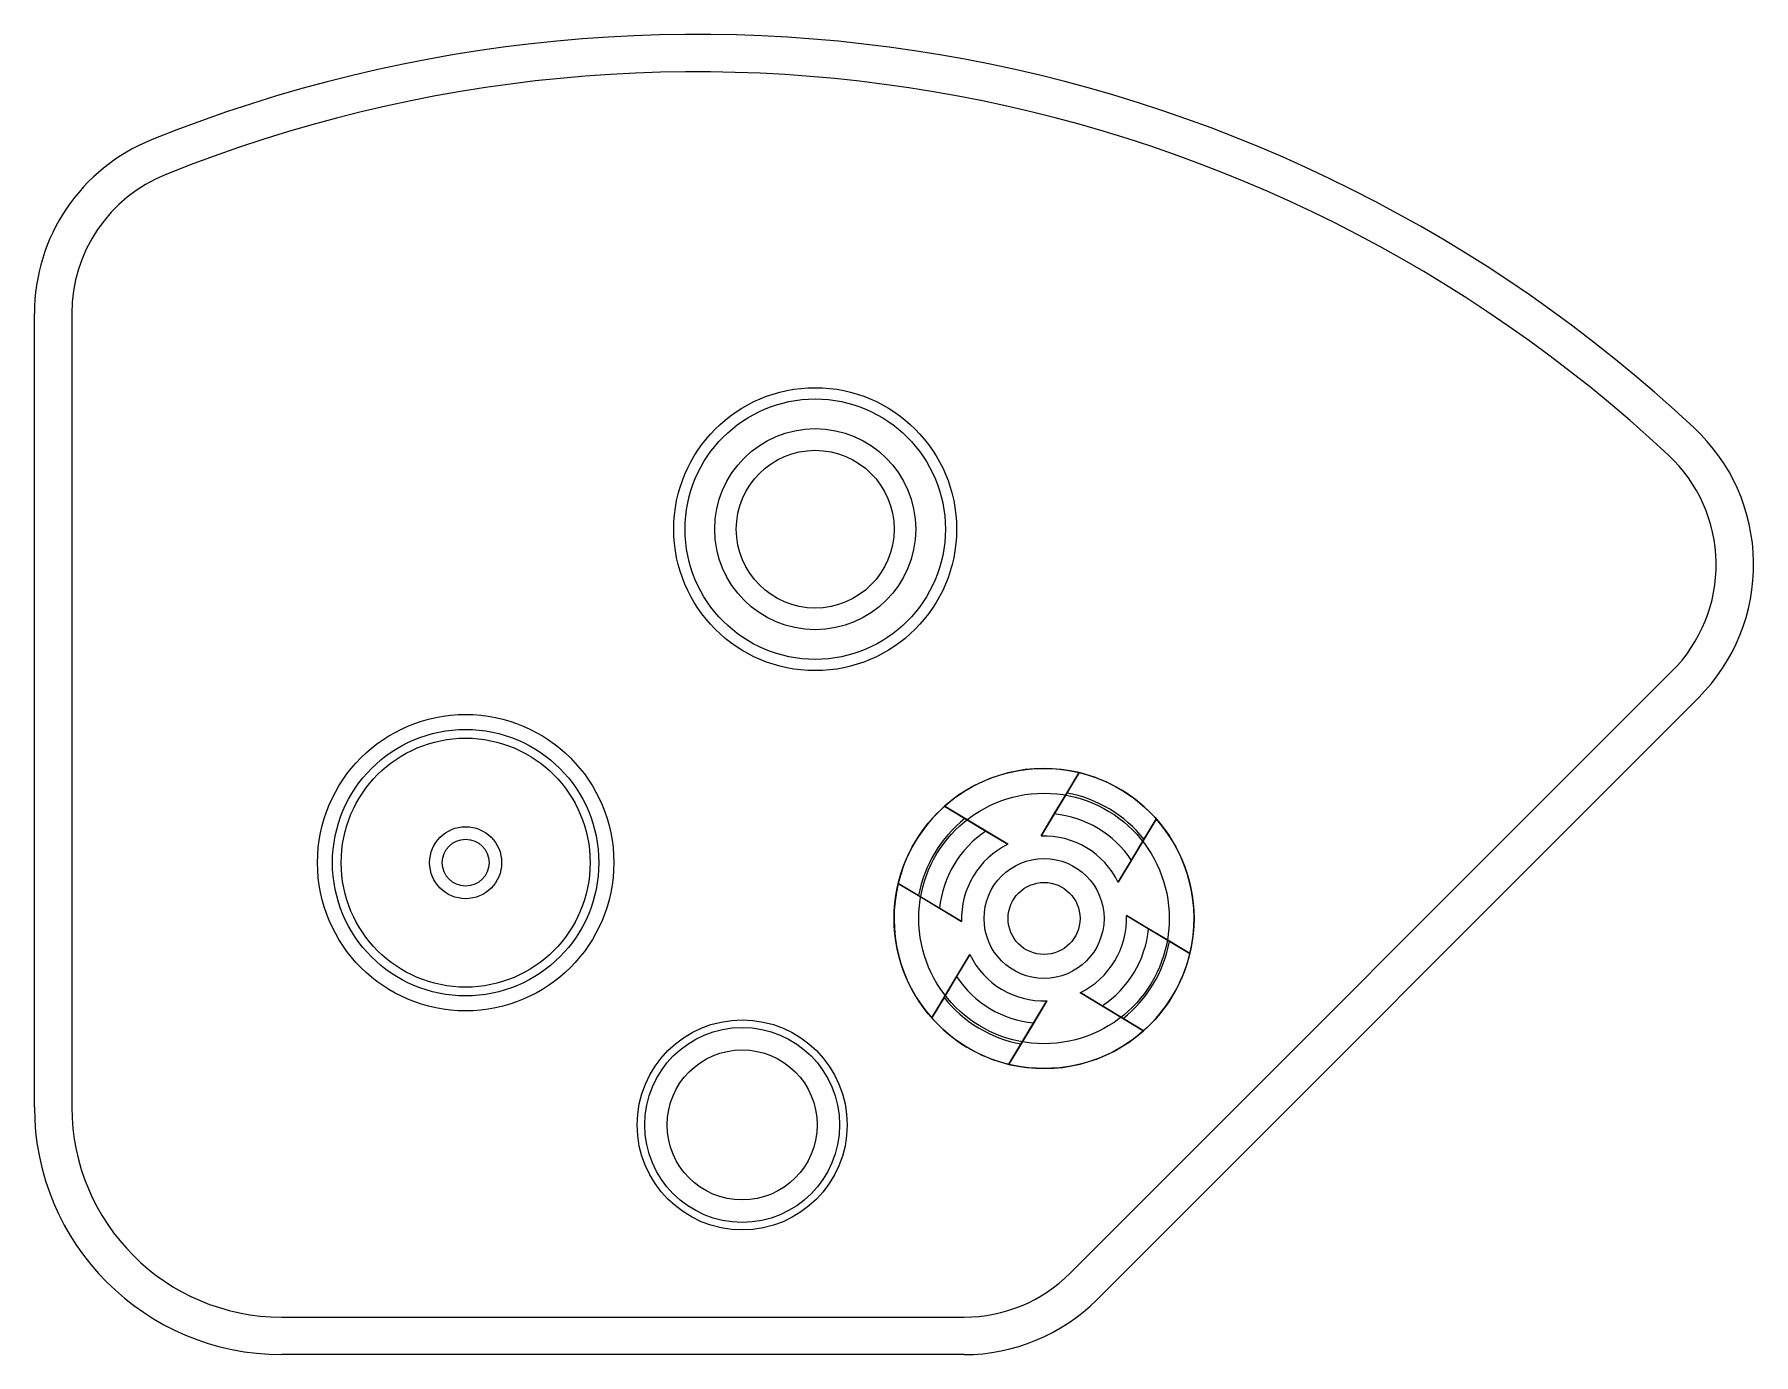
# Model space of a CAD drawing. Extents: x -39 to 75, y 6 to 94.
import ezdxf

# ---------------------------------------------------------------- set-up
doc = ezdxf.new("R2010")
doc.units = 0
doc.header["$MEASUREMENT"] = 0
doc.layers.add('MODELSKETCH_VISIBLE', color=7, linetype='CONTINUOUS')

msp = doc.modelspace()

# ---------------------------------------------------------------- linework, layer by layer
at = {"layer": 'MODELSKETCH_VISIBLE'}
for p, q in [((-39.15, 23), (-39.15, 75.89)), ((-36.65, 75.89), (-36.65, 23)), ((70.07, 52.07), (29.93, 11.93)), ((71.84, 50.3), (31.7, 10.16)), ((30.52, 45.29), (27.98, 41.07)), ((29.7, 43.93), (30.52, 45.29)), ((28.86, 42.54), (29.7, 43.93)), ((21.54, 43.06), (22.9, 42.24)), ((25.77, 40.52), (21.54, 43.06)), ((27.98, 41.07), (28.86, 42.54)), ((22.9, 42.24), (24.3, 41.4)), ((24.3, 41.4), (25.77, 40.52)), ((35.66, 42.2), (33.12, 37.98)), ((34.84, 40.84), (35.66, 42.2)), ((34.01, 39.45), (34.84, 40.84)), ((33.12, 37.98), (34.01, 39.45)), ((18.45, 37.91), (19.81, 37.1)), ((22.68, 35.38), (18.45, 37.91)), ((19.81, 37.1), (21.21, 36.26)), ((21.21, 36.26), (22.68, 35.38)), ((35.14, 34.89), (33.67, 35.77)), ((33.67, 35.77), (37.9, 33.23)), ((36.54, 34.05), (35.14, 34.89)), ((37.9, 33.23), (36.54, 34.05)), ((20.69, 28.94), (23.23, 33.17)), ((23.23, 33.17), (22.35, 31.7)), ((22.35, 31.7), (21.51, 30.3)), ((21.51, 30.3), (20.69, 28.94)), ((25.84, 25.85), (28.37, 30.08)), ((28.37, 30.08), (27.49, 28.61)), ((32.05, 29.74), (30.58, 30.63)), ((30.58, 30.63), (34.81, 28.09)), ((33.45, 28.9), (32.05, 29.74)), ((34.81, 28.09), (33.45, 28.9)), ((27.49, 28.61), (26.65, 27.21)), ((26.65, 27.21), (25.84, 25.85)), ((-22.65, 9), (22.86, 9)), ((22.86, 6.5), (-22.65, 6.5))]:
    msp.add_line(p, q, dxfattribs=at)
for centre, radius in [((12.92, 61.52), 9.43), ((12.92, 61.52), 8.68), ((12.92, 61.52), 6.7), ((12.92, 61.52), 5.26), ((-10.39, 39.29), 9.88), ((-10.39, 39.29), 8.88), ((-10.39, 39.29), 8.3), ((28.18, 35.57), 10), ((28.18, 35.57), 8.35), ((-10.39, 39.29), 2.4), ((-10.39, 39.29), 1.56), ((28.18, 35.57), 4), ((28.18, 35.57), 4), ((28.18, 35.57), 2.4), ((28.18, 35.57), 2.4), ((8.05, 21.81), 7), ((8.05, 21.81), 6.5), ((8.05, 21.81), 5)]:
    msp.add_circle(centre, radius, dxfattribs=at)
for centre, radius, start, end in [((5, -3), 97.5, 46.9747, 111.8595), ((5, -3), 95, 46.9747, 111.8595), ((-26.65, 75.89), 12.5, 111.8595, 180), ((-26.65, 75.89), 10, 111.8595, 180), ((63, 59.14), 12.5, 315, 46.9747), ((63, 59.14), 10, 315, 46.9747), ((28.18, 35.57), 10, 76.4576, 131.5424), ((28.18, 35.57), 10, 41.5424, 76.4576), ((28.18, 35.57), 8.5, 38.3327, 79.6673), ((28.18, 35.57), 8.5, 38.3327, 79.6673), ((28.18, 35.57), 10, 131.5424, 166.4576), ((28.18, 35.57), 7, 33.6231, 84.3769), ((28.18, 35.57), 7, 33.6231, 84.3769), ((28.18, 35.57), 8.5, 128.3327, 169.6673), ((28.18, 35.57), 8.5, 128.3327, 169.6673), ((28.18, 35.57), 7, 123.6231, 174.3769), ((28.18, 35.57), 7, 123.6231, 174.3769), ((28.18, 35.57), 10, 346.4576, 41.5424), ((28.18, 35.57), 5.5, 115.9443, 182.0557), ((28.18, 35.57), 5.5, 115.9443, 182.0557), ((28.18, 35.57), 5.5, 25.9443, 92.0557), ((28.18, 35.57), 5.5, 25.9443, 92.0557), ((28.18, 35.57), 10, 166.4576, 221.5424), ((28.18, 35.57), 5.5, 295.9443, 2.0557), ((28.18, 35.57), 5.5, 295.9443, 2.0557), ((28.18, 35.57), 7, 303.6231, 354.3769), ((28.18, 35.57), 7, 303.6231, 354.3769), ((28.18, 35.57), 8.5, 308.3327, 349.6673), ((28.18, 35.57), 8.5, 308.3327, 349.6673), ((28.18, 35.57), 5.5, 205.9443, 272.0557), ((28.18, 35.57), 5.5, 205.9443, 272.0557), ((28.18, 35.57), 10, 311.5424, 346.4576), ((28.18, 35.57), 7, 213.6231, 264.3769), ((28.18, 35.57), 7, 213.6231, 264.3769), ((28.18, 35.57), 8.5, 218.3327, 259.6673), ((28.18, 35.57), 8.5, 218.3327, 259.6673), ((28.18, 35.57), 10, 221.5424, 256.4576), ((28.18, 35.57), 10, 256.4576, 311.5424), ((-22.65, 23), 16.5, 180, 270), ((-22.65, 23), 14, 180, 270), ((22.86, 19), 10, 270, 315), ((22.86, 19), 12.5, 270, 315)]:
    msp.add_arc(centre, radius, start, end, dxfattribs=at)

doc.saveas('drawing.dxf')
